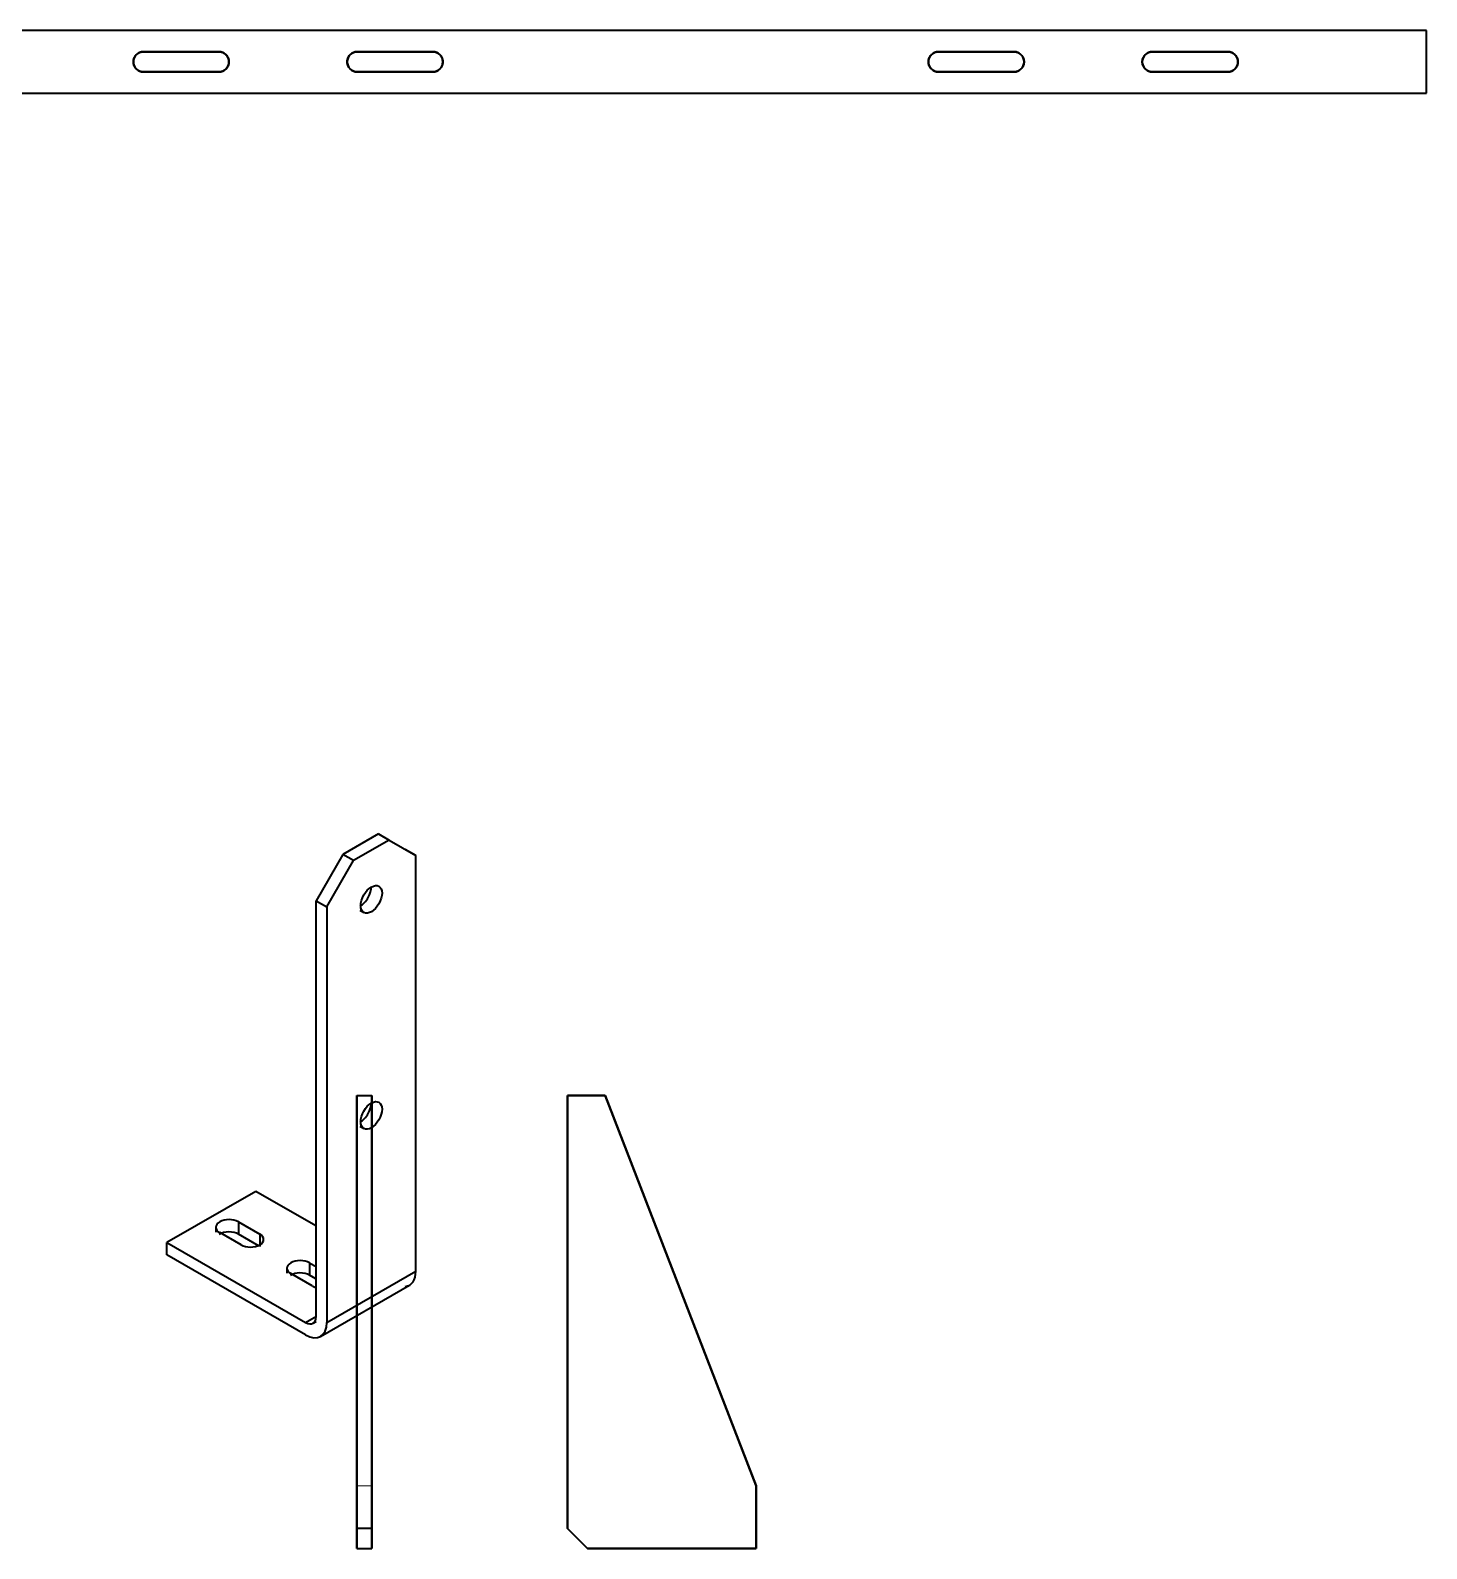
# Model space of a CAD drawing. Header units: millimetres. Extents: x 11 to 1121, y -40 to 757.
# Drawn here: x 566 to 1121, y 154 to 757 of the extents above; entities that cross this region are included whole.
import ezdxf

# ---------------------------------------------------------------- set-up
doc = ezdxf.new("R2010")
doc.units = ezdxf.units.MM
doc.linetypes.add('ACAD_ISO02W100', pattern=[15, 12, -3])
doc.layers.add('Hidden Edges', color=7, linetype='ACAD_ISO02W100', lineweight=35)
doc.layers.add('Visible Edges', color=7, linetype='Continuous', lineweight=50)

msp = doc.modelspace()

# ---------------------------------------------------------------- linework, layer by layer
at = {"layer": 'Hidden Edges', "linetype": 'ACAD_ISO02W100', "lineweight": 18}
msp.add_line((695.35, 178.64), (701.35, 178.64), dxfattribs=at)
at = {"layer": 'Visible Edges', "linetype": 'Continuous', "lineweight": 35}
for p, q in [((1120.52, 756.91), (80.52, 756.91)), ((1120.52, 731.91), (1120.52, 756.91)), ((610.52, 748.41), (640.52, 748.41)), ((640.52, 748.41), (610.52, 748.41)), ((695.52, 748.41), (725.52, 748.41)), ((725.52, 748.41), (695.52, 748.41)), ((926.52, 748.41), (956.52, 748.41)), ((956.52, 748.41), (926.52, 748.41)), ((1011.52, 748.41), (1041.52, 748.41)), ((1041.52, 748.41), (1011.52, 748.41)), ((640.52, 740.41), (610.52, 740.41)), ((610.52, 740.41), (640.52, 740.41)), ((725.52, 740.41), (695.52, 740.41)), ((695.52, 740.41), (725.52, 740.41)), ((956.52, 740.41), (926.52, 740.41)), ((926.52, 740.41), (956.52, 740.41)), ((1041.52, 740.41), (1011.52, 740.41)), ((1011.52, 740.41), (1041.52, 740.41)), ((80.52, 731.91), (1120.52, 731.91)), ((703.94, 437.61), (689.79, 429.46)), ((708.18, 435.16), (694.04, 427.02)), ((703.94, 437.61), (708.18, 435.16)), ((708.18, 435.16), (718.79, 429.01)), ((689.79, 429.46), (679.19, 411.09)), ((694.04, 427.02), (689.79, 429.46)), ((718.79, 429.01), (714.54, 431.45)), ((718.79, 263.86), (718.79, 429.01)), ((683.43, 408.65), (694.04, 427.02)), ((679.19, 411.09), (683.43, 408.65)), ((679.19, 245.95), (679.19, 411.09)), ((683.43, 408.65), (683.43, 243.5)), ((696.55, 407.34), (698.06, 406.46)), ((695.35, 333.64), (695.35, 161.64)), ((695.35, 178.64), (695.35, 333.64)), ((695.35, 333.64), (701.35, 333.64)), ((695.35, 333.64), (701.35, 333.64)), ((701.35, 161.64), (701.35, 333.64)), ((701.35, 333.64), (701.35, 178.64)), ((779.01, 333.64), (779.01, 161.64)), ((794.01, 333.64), (779.01, 333.64)), ((779.01, 161.64), (779.01, 333.64)), ((779.01, 333.64), (794.01, 333.64)), ((854.01, 178.64), (794.01, 333.64)), ((794.01, 333.64), (854.01, 178.64)), ((696.59, 321.47), (698.1, 320.6)), ((655.15, 295.61), (619.79, 275.25)), ((679.02, 281.86), (655.21, 295.57)), ((639.29, 281.42), (639.29, 279.4)), ((649.31, 274.33), (640.83, 279.22)), ((648.25, 283.49), (648.25, 278.59)), ((648.25, 283.49), (656.74, 278.61)), ((656.49, 273.84), (648.31, 278.55)), ((656.74, 278.61), (656.74, 273.7)), ((619.79, 275.25), (674.95, 243.49)), ((619.79, 270.34), (619.79, 275.25)), ((674.95, 238.58), (619.79, 270.34)), ((676.54, 267.2), (676.54, 262.3)), ((676.58, 267.18), (679.3, 265.61)), ((667.57, 265.11), (667.57, 263.09)), ((677.6, 258.04), (669.11, 262.93)), ((679, 260.88), (676.58, 262.27)), ((683.43, 243.5), (718.79, 263.86)), ((680.93, 237.99), (716.29, 258.35)), ((674.93, 243.47), (679.3, 246)), ((677.92, 243.18), (679.17, 243.9)), ((695.35, 153.64), (695.35, 178.64)), ((701.35, 178.64), (701.35, 153.64)), ((854.01, 153.64), (854.01, 178.64)), ((854.01, 178.64), (854.01, 153.64)), ((695.35, 161.64), (695.35, 153.64)), ((701.35, 161.64), (695.35, 161.64)), ((701.35, 153.64), (701.35, 161.64)), ((779.01, 161.64), (787.01, 153.64)), ((787.01, 153.64), (779.01, 161.64)), ((695.35, 153.64), (701.35, 153.64)), ((695.35, 153.64), (701.35, 153.64)), ((787.01, 153.64), (854.01, 153.64)), ((854.01, 153.64), (787.01, 153.64))]:
    msp.add_line(p, q, dxfattribs=at)
for points in [[(606.52, 744.41), (606.52, 744.67), (606.55, 744.93), (606.59, 745.18), (606.65, 745.44), (606.73, 745.7), (606.82, 745.95), (606.93, 746.19), (607.06, 746.42), (607.2, 746.65), (607.35, 746.86), (607.51, 747.06), (607.69, 747.24), (607.87, 747.41), (608.07, 747.58), (608.28, 747.73), (608.5, 747.87), (608.74, 747.99), (608.98, 748.11), (609.23, 748.2), (609.48, 748.28), (609.74, 748.34), (610, 748.38), (610.26, 748.4), (610.52, 748.41)], [(640.52, 748.41), (640.77, 748.4), (641.03, 748.38), (641.29, 748.34), (641.55, 748.28), (641.8, 748.2), (642.05, 748.11), (642.29, 747.99), (642.53, 747.87), (642.75, 747.73), (642.96, 747.58), (643.16, 747.41), (643.34, 747.24), (643.52, 747.06), (643.68, 746.86), (643.83, 746.65), (643.97, 746.42), (644.1, 746.19), (644.21, 745.95), (644.3, 745.7), (644.38, 745.44), (644.44, 745.18), (644.48, 744.93), (644.51, 744.67), (644.52, 744.41)], [(691.52, 744.41), (691.52, 744.67), (691.55, 744.93), (691.59, 745.18), (691.65, 745.44), (691.73, 745.7), (691.82, 745.95), (691.93, 746.19), (692.06, 746.42), (692.2, 746.65), (692.35, 746.86), (692.51, 747.06), (692.69, 747.24), (692.87, 747.41), (693.07, 747.58), (693.28, 747.73), (693.5, 747.87), (693.74, 747.99), (693.98, 748.11), (694.23, 748.2), (694.48, 748.28), (694.74, 748.34), (695, 748.38), (695.26, 748.4), (695.52, 748.41)], [(725.52, 748.41), (725.77, 748.4), (726.03, 748.38), (726.29, 748.34), (726.55, 748.28), (726.8, 748.2), (727.05, 748.11), (727.29, 747.99), (727.53, 747.87), (727.75, 747.73), (727.96, 747.58), (728.16, 747.41), (728.34, 747.24), (728.52, 747.06), (728.68, 746.86), (728.83, 746.65), (728.97, 746.42), (729.1, 746.19), (729.21, 745.95), (729.3, 745.7), (729.38, 745.44), (729.44, 745.18), (729.48, 744.93), (729.51, 744.67), (729.52, 744.41)], [(922.52, 744.41), (922.52, 744.67), (922.55, 744.93), (922.59, 745.18), (922.65, 745.44), (922.73, 745.7), (922.82, 745.95), (922.93, 746.19), (923.06, 746.42), (923.2, 746.65), (923.35, 746.86), (923.51, 747.06), (923.69, 747.24), (923.87, 747.41), (924.07, 747.58), (924.28, 747.73), (924.5, 747.87), (924.74, 747.99), (924.98, 748.11), (925.23, 748.2), (925.48, 748.28), (925.74, 748.34), (926, 748.38), (926.26, 748.4), (926.52, 748.41)], [(956.52, 748.41), (956.77, 748.4), (957.03, 748.38), (957.29, 748.34), (957.55, 748.28), (957.8, 748.2), (958.05, 748.11), (958.29, 747.99), (958.53, 747.87), (958.75, 747.73), (958.96, 747.58), (959.16, 747.41), (959.34, 747.24), (959.52, 747.06), (959.68, 746.86), (959.83, 746.65), (959.97, 746.42), (960.1, 746.19), (960.21, 745.95), (960.3, 745.7), (960.38, 745.44), (960.44, 745.18), (960.48, 744.93), (960.51, 744.67), (960.52, 744.41)], [(1007.52, 744.41), (1007.52, 744.67), (1007.55, 744.93), (1007.59, 745.18), (1007.65, 745.44), (1007.73, 745.7), (1007.82, 745.95), (1007.93, 746.19), (1008.06, 746.42), (1008.2, 746.65), (1008.35, 746.86), (1008.51, 747.06), (1008.69, 747.24), (1008.87, 747.41), (1009.07, 747.58), (1009.28, 747.73), (1009.5, 747.87), (1009.74, 747.99), (1009.98, 748.11), (1010.23, 748.2), (1010.48, 748.28), (1010.74, 748.34), (1011, 748.38), (1011.26, 748.4), (1011.52, 748.41)], [(1041.52, 748.41), (1041.77, 748.4), (1042.03, 748.38), (1042.29, 748.34), (1042.55, 748.28), (1042.8, 748.2), (1043.05, 748.11), (1043.29, 747.99), (1043.53, 747.87), (1043.75, 747.73), (1043.96, 747.58), (1044.16, 747.41), (1044.34, 747.24), (1044.52, 747.06), (1044.68, 746.86), (1044.83, 746.65), (1044.97, 746.42), (1045.1, 746.19), (1045.21, 745.95), (1045.3, 745.7), (1045.38, 745.44), (1045.44, 745.18), (1045.48, 744.93), (1045.51, 744.67), (1045.52, 744.41)], [(610.52, 740.41), (610.26, 740.42), (610, 740.45), (609.74, 740.49), (609.48, 740.55), (609.23, 740.62), (608.98, 740.72), (608.74, 740.83), (608.5, 740.95), (608.28, 741.09), (608.07, 741.25), (607.87, 741.41), (607.69, 741.58), (607.51, 741.77), (607.35, 741.97), (607.2, 742.18), (607.06, 742.4), (606.93, 742.63), (606.82, 742.88), (606.73, 743.13), (606.65, 743.38), (606.59, 743.64), (606.55, 743.9), (606.52, 744.16), (606.52, 744.41)], [(644.52, 744.41), (644.51, 744.16), (644.48, 743.9), (644.44, 743.64), (644.38, 743.38), (644.3, 743.13), (644.21, 742.88), (644.1, 742.63), (643.97, 742.4), (643.83, 742.18), (643.68, 741.97), (643.52, 741.77), (643.34, 741.58), (643.16, 741.41), (642.96, 741.25), (642.75, 741.09), (642.53, 740.95), (642.29, 740.83), (642.05, 740.72), (641.8, 740.62), (641.55, 740.55), (641.29, 740.49), (641.03, 740.45), (640.77, 740.42), (640.52, 740.41)], [(695.52, 740.41), (695.26, 740.42), (695, 740.45), (694.74, 740.49), (694.48, 740.55), (694.23, 740.62), (693.98, 740.72), (693.74, 740.83), (693.5, 740.95), (693.28, 741.09), (693.07, 741.25), (692.87, 741.41), (692.69, 741.58), (692.51, 741.77), (692.35, 741.97), (692.2, 742.18), (692.06, 742.4), (691.93, 742.63), (691.82, 742.88), (691.73, 743.13), (691.65, 743.38), (691.59, 743.64), (691.55, 743.9), (691.52, 744.16), (691.52, 744.41)], [(729.52, 744.41), (729.51, 744.16), (729.48, 743.9), (729.44, 743.64), (729.38, 743.38), (729.3, 743.13), (729.21, 742.88), (729.1, 742.63), (728.97, 742.4), (728.83, 742.18), (728.68, 741.97), (728.52, 741.77), (728.34, 741.58), (728.16, 741.41), (727.96, 741.25), (727.75, 741.09), (727.53, 740.95), (727.29, 740.83), (727.05, 740.72), (726.8, 740.62), (726.55, 740.55), (726.29, 740.49), (726.03, 740.45), (725.77, 740.42), (725.52, 740.41)], [(926.52, 740.41), (926.26, 740.42), (926, 740.45), (925.74, 740.49), (925.48, 740.55), (925.23, 740.62), (924.98, 740.72), (924.74, 740.83), (924.5, 740.95), (924.28, 741.09), (924.07, 741.25), (923.87, 741.41), (923.69, 741.58), (923.51, 741.77), (923.35, 741.97), (923.2, 742.18), (923.06, 742.4), (922.93, 742.63), (922.82, 742.88), (922.73, 743.13), (922.65, 743.38), (922.59, 743.64), (922.55, 743.9), (922.52, 744.16), (922.52, 744.41)], [(960.52, 744.41), (960.51, 744.16), (960.48, 743.9), (960.44, 743.64), (960.38, 743.38), (960.3, 743.13), (960.21, 742.88), (960.1, 742.63), (959.97, 742.4), (959.83, 742.18), (959.68, 741.97), (959.52, 741.77), (959.34, 741.58), (959.16, 741.41), (958.96, 741.25), (958.75, 741.09), (958.53, 740.95), (958.29, 740.83), (958.05, 740.72), (957.8, 740.62), (957.55, 740.55), (957.29, 740.49), (957.03, 740.45), (956.77, 740.42), (956.52, 740.41)], [(1011.52, 740.41), (1011.26, 740.42), (1011, 740.45), (1010.74, 740.49), (1010.48, 740.55), (1010.23, 740.62), (1009.98, 740.72), (1009.74, 740.83), (1009.5, 740.95), (1009.28, 741.09), (1009.07, 741.25), (1008.87, 741.41), (1008.69, 741.58), (1008.51, 741.77), (1008.35, 741.97), (1008.2, 742.18), (1008.06, 742.4), (1007.93, 742.63), (1007.82, 742.88), (1007.73, 743.13), (1007.65, 743.38), (1007.59, 743.64), (1007.55, 743.9), (1007.52, 744.16), (1007.52, 744.41)], [(1045.52, 744.41), (1045.51, 744.16), (1045.48, 743.9), (1045.44, 743.64), (1045.38, 743.38), (1045.3, 743.13), (1045.21, 742.88), (1045.1, 742.63), (1044.97, 742.4), (1044.83, 742.18), (1044.68, 741.97), (1044.52, 741.77), (1044.34, 741.58), (1044.16, 741.41), (1043.96, 741.25), (1043.75, 741.09), (1043.53, 740.95), (1043.29, 740.83), (1043.05, 740.72), (1042.8, 740.62), (1042.55, 740.55), (1042.29, 740.49), (1042.03, 740.45), (1041.77, 740.42), (1041.52, 740.41)]]:
    msp.add_lwpolyline(points, dxfattribs=at)
for centre, start, end in [((610.52, 744.41), 90, 270), ((640.52, 744.41), 270, 90), ((695.52, 744.41), 90, 270), ((725.52, 744.41), 270, 90), ((926.52, 744.41), 90, 270), ((956.52, 744.41), 270, 90), ((1011.52, 744.41), 90, 270), ((1041.52, 744.41), 270, 90)]:
    msp.add_arc(centre, 4, start, end, dxfattribs=at)
for centre in [(701.11, 411.63), (701.11, 325.79)]:
    msp.add_ellipse(centre, major_axis=(-2.99, -5.2), ratio=0.578093, dxfattribs=at)
for centre, major_axis, ratio, start_param, end_param in [((696.87, 414.08), (2.99, 5.2), 0.578093, 3.879043, 5.542824), ((696.87, 328.24), (2.99, 5.2), 0.578093, 3.869308, 5.552815), ((644.54, 281.35), (-5.25, 0), 0.575862, 3.926991, 7.068583), ((644.54, 276.45), (-5.25, 0), 0.575862, 3.911046, 5.549594), ((653.03, 276.47), (5.25, 0), 0.575862, 3.926991, 7.068583), ((672.82, 265.07), (-5.25, 0), 0.575862, 3.926991, 7.068583), ((672.82, 260.16), (-5.25, 0), 0.575862, 3.915348, 5.545272), ((710.3, 268.75), (5.99, -10.4), 0.578093, 6.029168, 7.074244), ((681.31, 260.18), (-5.25, 0), 0.575862, 0.79397, 1.13948), ((674.95, 248.39), (2.99, -5.2), 0.578093, 5.499721, 7.070517), ((674.95, 248.39), (5.99, -10.4), 0.578093, 5.499721, 7.070517)]:
    msp.add_ellipse(centre, major_axis=major_axis, ratio=ratio, start_param=start_param, end_param=end_param, dxfattribs=at)

doc.saveas('drawing.dxf')
